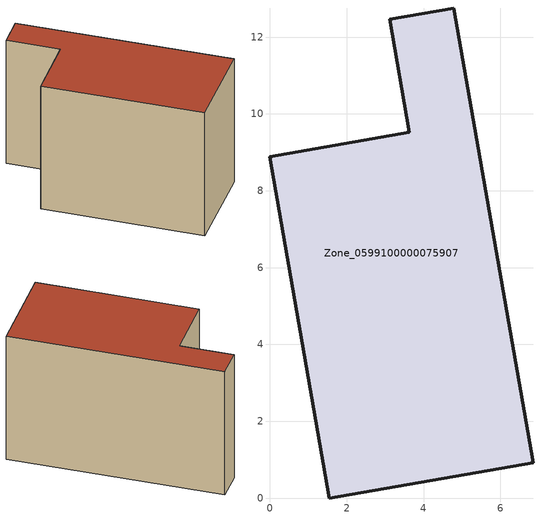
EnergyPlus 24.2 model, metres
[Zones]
Zone_0599100000075907
 floor ground (C_G): 3.12,12.47 4.79,12.76 6.85,0.92 1.55,0 0,8.89 3.63,9.52 z0
 wall outside (C_F): 1.55,0 6.85,0.92 4.79,12.76 3.12,12.47 3.63,9.52 0,8.89 1.55,0 z0:7.74
 roof outside (C_R): 4.79,12.76 3.12,12.47 3.63,9.52 0,8.89 1.55,0 6.85,0.92 z7.74
[BUILDING]
Pand.0599100000075907: North Axis=0; Terrain=City; Loads Convergence Tolerance Value=0.04; Temperature Convergence Tolerance Value=0.4; Solar Distribution=FullExterior; Maximum Number of Warmup Days=25; Minimum Number of Warmup Days=1
[Site:Location]
Rotterdam.The.Hague.AP_ZH_NLD Design_Conditions: Latitude=51.96; Longitude=4.45; Time Zone=1; Elevation=-4.5
[SITE:GROUNDTEMPERATURE:BUILDINGSURFACE]
18, 18, 18, 18, 18, 18, 18, 18, 18, 18, 18, 18
[MATERIAL] Thermal Absorptance=0.9; Solar Absorptance=0.7; Visible Absorptance=0.7
Name | Roughness | Thickness | Conductivity | Density | Specific Heat
G.TI.1992-2005 | MediumSmooth | 0.15 | 0.06 | 540 | 1210
F.TI.1992-2005 | Rough | 0.3 | 0.12 | 1920 | 840
R.TI.1992-2005 | MediumRough | 0.2 | 0.08 | 1500 | 1000
[CONSTRUCTION]
C_G: G.TI.1992-2005
C_F: F.TI.1992-2005
C_R: R.TI.1992-2005
[ZONE]
Zone_0599100000075907: Type=1; Multiplier=1; Ceiling Height=Autocalculate; Volume=Autocalculate; Floor Area=autocalculate; Part of Total Floor Area=Yes
[ZONEINFILTRATION:DESIGNFLOWRATE]
Infil_Zone_0599100000075907: Zone or ZoneList or Space or SpaceList=Zone_0599100000075907; Schedule=AlwaysOn; Design Flow Rate Calculation Method=Flow/Area; Flow Rate per Floor Area=0.0015; Constant Term Coefficient=1; Temperature Term Coefficient=0; Velocity Term Coefficient=0; Velocity Squared Term Coefficient=0
[HVACTEMPLATE:ZONE:IDEALLOADSAIRSYSTEM]
Zone_0599100000075907: Maximum Heating Supply Air Temperature=50; Minimum Cooling Supply Air Temperature=13; Maximum Heating Supply Air Humidity Ratio=0.0156; Minimum Cooling Supply Air Humidity Ratio=0.0077; Heating Limit=NoLimit; Cooling Limit=NoLimit; Dehumidification Control Type=ConstantSensibleHeatRatio; Cooling Sensible Heat Ratio=0.7; Dehumidification Setpoint=60; Humidification Control Type=None; Humidification Setpoint=30; Outdoor Air Method=None; Outdoor Air Flow Rate per Person=0.00944; Outdoor Air Flow Rate per Zone Floor Area=0; Outdoor Air Flow Rate per Zone=0; Demand Controlled Ventilation Type=None; Outdoor Air Economizer Type=NoEconomizer; Heat Recovery Type=None; Sensible Heat Recovery Effectiveness=0.7; Latent Heat Recovery Effectiveness=0.65
[ZONECONTROL:THERMOSTAT]
ThermostatControl_Zone_0599100000075907: Zone or ZoneList=Zone_0599100000075907; Control Type Schedule=DualSetpointControlType; Control 1=Thermostat_Zone_0599100000075907; Temperature Difference Between Cutout And Setpoint=0
[THERMOSTATSETPOINT:DUALSETPOINT]
Thermostat_Zone_0599100000075907: Heating Setpoint Temperature Schedule=HeatingSetpoint_Zone_0599100000075907; Cooling Setpoint Temperature Schedule=CoolingSetpoint_Zone_0599100000075907
[SCHEDULE:COMPACT]
HeatingSetpoint_Zone_0599100000075907: Through: 12/31, For: AllDays, Until: 24:00, 21
CoolingSetpoint_Zone_0599100000075907: Through: 12/31, For: AllDays, Until: 24:00, 24
DualSetpointControlType: Through: 12/31, For: AllDays, Until: 24:00, 4
AlwaysOn: Through: 12/31, For: AllDays, Until: 24:00, 1
